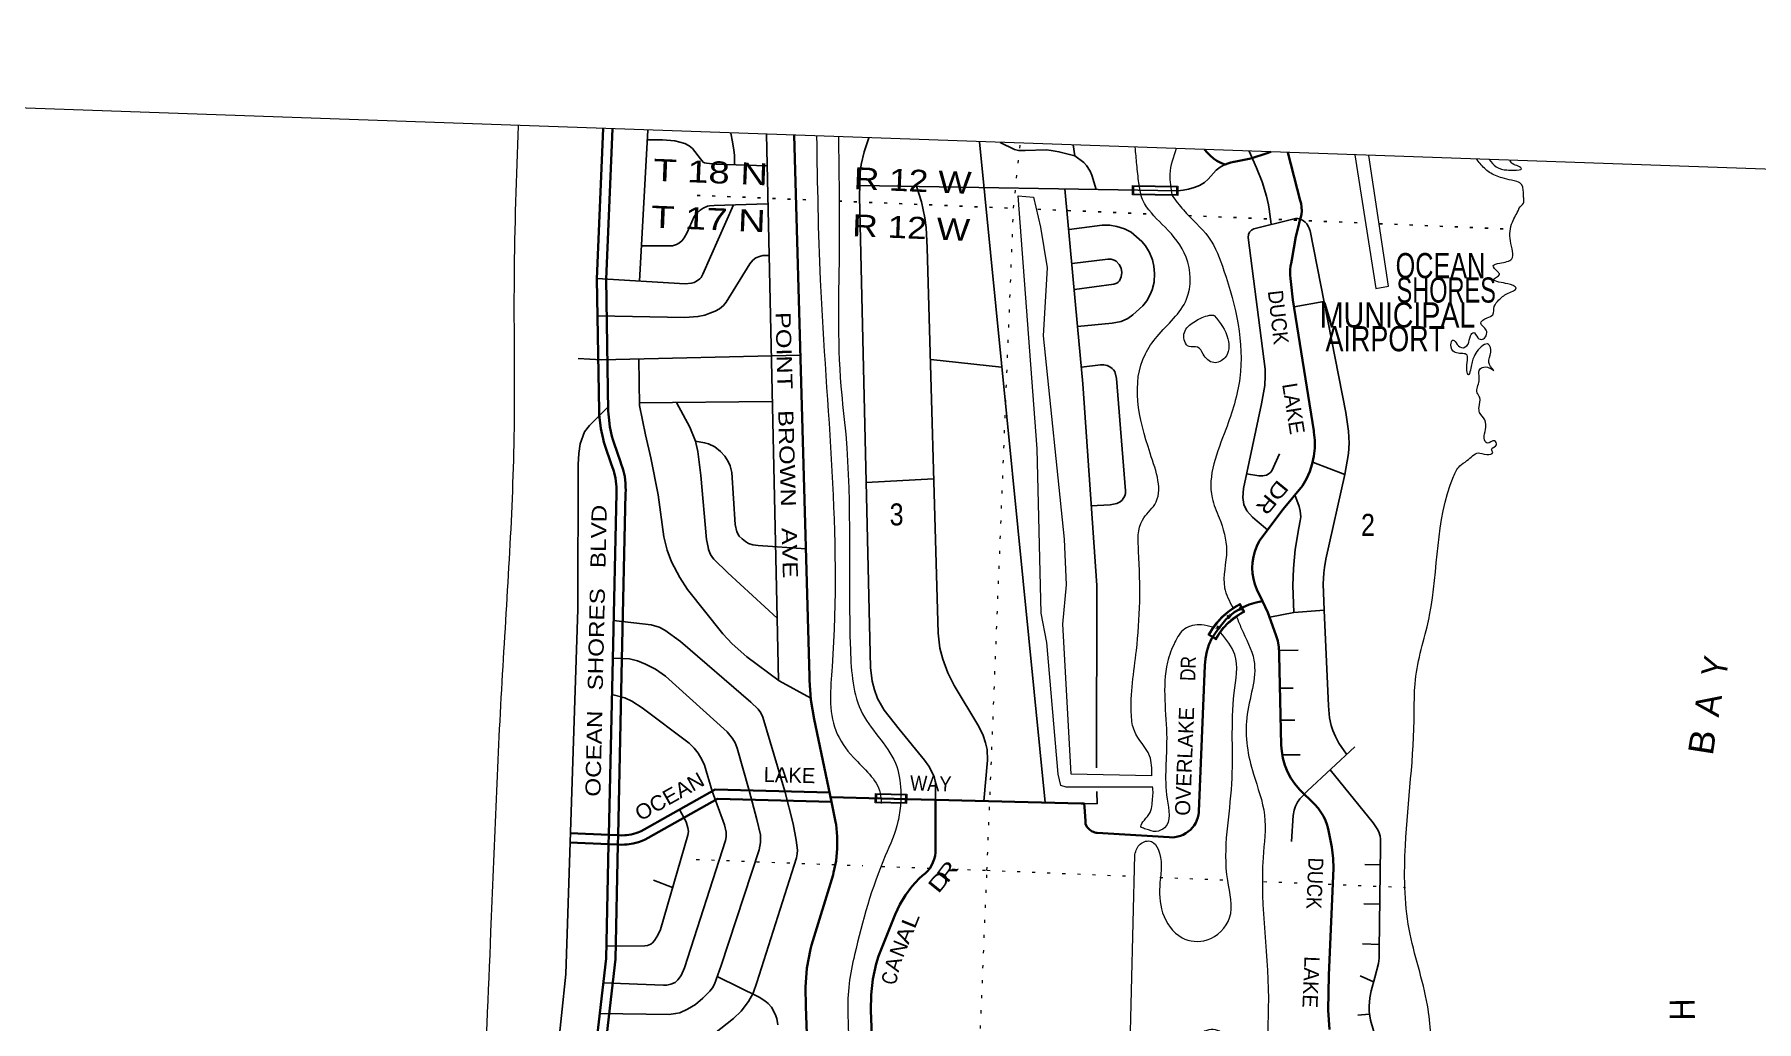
# Model space of a CAD drawing. Header units: feet. Extents: x -820980 to -751810, y -353855 to -168743.
# Drawn here: x -797748 to -784045, y -176595 to -168743 of the extents above; entities that cross this region are included whole.
import ezdxf
from ezdxf.enums import TextEntityAlignment as Align

# ---------------------------------------------------------------- set-up
doc = ezdxf.new("R2010")
doc.units = ezdxf.units.FT
doc.header["$LTSCALE"] = 80
doc.linetypes.add('DOTTED', pattern=[1.5, 0.3, -1.2])
for name, color, linetype, lineweight in [('26', 7, 'Continuous', 40), ('29', 7, 'Continuous', 25), ('31', 7, 'Continuous', 13), ('36', 7, 'Continuous', 13), ('39', 7, 'Continuous', 13), ('4', 7, 'Continuous', 13), ('6', 7, 'DOTTED', 25), ('61', 7, 'Continuous', 13), ('7', 7, 'DOTTED', 13)]:
    doc.layers.add(name, color=color, linetype=linetype, lineweight=lineweight)
doc.layers.add('27', color=7, linetype='Continuous')
doc.layers.add('41', color=7, linetype='Continuous')

msp = doc.modelspace()

# ---------------------------------------------------------------- linework, layer by layer
at = {"layer": '26'}
for p, q in [((-793177.94, -175110.31), (-793485.99, -175097.29)), ((-793179.57, -175184.31), (-793177.94, -175110.31)), ((-793103.99, -175113.44), (-793177.94, -175110.31)), ((-793105.62, -175187.44), (-793103.99, -175113.44)), ((-793179.57, -175184.31), (-793489.11, -175171.23)), ((-793105.62, -175187.44), (-793179.57, -175184.31))]:
    msp.add_line(p, q, dxfattribs=at)
for points in [[(-793177.94, -175110.31), (-793147.22, -173712.73), (-793118.19, -172391.72), (-793117.63, -172366.33), (-793118.16, -172341.72), (-793118.64, -172319.73), (-793124.51, -172273.44), (-793135.2, -172228.01), (-793138.86, -172217.11), (-793144.33, -172200.84), (-793155.84, -172167.11), (-793209.42, -172010.01), (-793217.8, -171985.46), (-793223.59, -171960.01), (-793242.45, -171877.22), (-793252.78, -171791.3), (-793255.6, -171767.81), (-793256.05, -171741.3), (-793273.6, -170688.58), (-793223.11, -169492.44)], [(-793103.99, -175113.44), (-793073.24, -173714.35), (-793044.22, -172393.67), (-793043.66, -172368.5), (-793044.2, -172343.67), (-793044.84, -172314.27), (-793051.69, -172260.29), (-793064.15, -172207.32), (-793069.32, -172191.95), (-793079.48, -172161.76), (-793086.23, -172141.95), (-793138.75, -171987.98), (-793146.8, -171964.4), (-793152.82, -171937.98), (-793169.54, -171864.58), (-793178.72, -171788.18), (-793181.67, -171763.65), (-793182.1, -171738.18), (-793199.58, -170689.52), (-793149.15, -169495.01)], [(-791407.35, -174847.04), (-791544.83, -174189.99), (-791570.59, -174035.51), (-791580.05, -173879.2), (-791580.02, -173851.44), (-791701.9, -169545.39)], [(-787910.08, -169676.95), (-787939.34, -169688.41), (-788069.3, -169729.68), (-788202.85, -169757.14), (-788204.34, -169757.33), (-788229.31, -169762.02), (-788252.09, -169768.82), (-788274.99, -169778.21), (-788302.09, -169767.32), (-788308.28, -169764.83), (-788338.78, -169748.68), (-788367.42, -169729.43), (-788393.9, -169707.29), (-788417.91, -169682.51), (-788436.84, -169658.72)], [(-787977.15, -173251.63), (-788021.09, -173158.75), (-788037.14, -173117.46), (-788048.78, -173074.71), (-788055.89, -173030.99), (-788058.39, -172986.76), (-788056.25, -172942.51), (-788049.51, -172898.73), (-788038.22, -172855.9), (-788022.51, -172814.47), (-788002.56, -172774.92), (-787997.85, -172766.89), (-787810.96, -172520.38), (-787657.14, -172332.91), (-787625.5, -172277.98), (-787599.78, -172220.06), (-787580.25, -172159.76), (-787567.13, -172097.74), (-787560.56, -172034.7), (-787560.62, -171971.32), (-787567.31, -171908.29), (-787569.45, -171895.69), (-787735.47, -170855.1), (-787751.92, -170709.51), (-787754.78, -170684.21), (-787756.76, -170659.51), (-787757.62, -170648.75), (-787756.73, -170612.88), (-787753.28, -170586.36), (-787749.53, -170565.53), (-787744.21, -170536.36), (-787710.39, -170350.96), (-787687.53, -170257.18), (-787681.47, -170232.34), (-787673.77, -170207.18), (-787672.97, -170204.55), (-787667.46, -170176.17), (-787664.95, -170147.38), (-787665.45, -170118.48), (-787666.05, -170113.63), (-787669.18, -170088.71), (-787675.66, -170063.63), (-787774.31, -169681.65)], [(-790579.1, -174831.32), (-789419.79, -174861.14), (-789395, -174861.77), (-789393.14, -174889.98), (-789385.89, -174999.57), (-789384.24, -175024.59), (-789370.48, -175049.57), (-789367.22, -175054.05), (-789359.6, -175062.52), (-789351.13, -175070.14), (-789341.92, -175076.83), (-789332.05, -175082.53), (-789321.65, -175087.16), (-789310.81, -175090.68), (-789299.67, -175093.05), (-789293.04, -175093.89), (-788719.37, -175129.71), (-788696.31, -175130.31), (-788673.31, -175128.5), (-788650.63, -175124.29), (-788628.51, -175117.74), (-788607.19, -175108.9), (-788586.92, -175097.89), (-788567.91, -175084.82), (-788550.37, -175069.84), (-788534.49, -175053.1), (-788520.45, -175034.8), (-788508.39, -175015.13), (-788498.46, -174994.3), (-788490.77, -174972.56), (-788485.38, -174950.12), (-788482.9, -174933.02), (-788481.98, -174925.67), (-788436.29, -173763.92), (-788430.94, -173707.51), (-788419.72, -173651.97), (-788402.76, -173597.91), (-788380.24, -173545.91), (-788333.18, -173476.26), (-788268.34, -173397.03), (-788204.76, -173342.13), (-788134.5, -173301.07)], [(-788134.5, -173301.07), (-788082.42, -173278.75), (-788028.3, -173261.99), (-788002.41, -173256.74), (-787977.15, -173251.63)], [(-787442.85, -176659.3), (-787453.21, -176504.46), (-787448.46, -176227.04), (-787412.59, -175374.39), (-787414.02, -175297.38), (-787424.36, -175208.81), (-787452.33, -175076.37), (-787457.58, -175051.51), (-787464.74, -175026.37), (-787475, -174996.76), (-787491.39, -174961.81), (-787511.34, -174928.77), (-787534.63, -174897.99), (-787561.01, -174869.81), (-787682.02, -174749.05), (-787718.56, -174705.54), (-787750.36, -174658.46), (-787777.06, -174608.3), (-787798.37, -174555.64), (-787814.06, -174501.03), (-787823.95, -174445.08), (-787827.76, -174395.91), (-787842.89, -173679.71), (-787843.01, -173666.2), (-787846.79, -173616.29), (-787855.77, -173567.06), (-787869.84, -173519.03), (-787934, -173342.82), (-787977.15, -173251.63)], [(-793105.62, -175187.44), (-793103.7, -175187.52), (-793077.68, -175188.62), (-793053.7, -175187.53), (-793031.26, -175186.5), (-792985.61, -175179.59), (-792940.92, -175167.94), (-792913.89, -175157.78), (-792888.04, -175147.39), (-792863.89, -175133.77), (-792314.22, -174823.71), (-791407.35, -174847.04)], [(-793103.99, -175113.44), (-793101.89, -175113.53), (-793076.6, -175114.6), (-793051.89, -175113.47), (-793038.5, -175112.86), (-793000.5, -175107.11), (-792963.31, -175097.41), (-792947.63, -175091.51), (-792920.77, -175080.88), (-792897.63, -175067.83), (-792332.76, -174749.21), (-791422.93, -174772.61)], [(-791513.27, -179174.02), (-791611.16, -176475.36), (-791614.14, -176322.45), (-791601.13, -176170.07), (-791572.26, -176019.88), (-791564.02, -175988.1), (-791393.58, -175427.83), (-791389.53, -175410.09), (-791369.69, -175315.84), (-791359.81, -175220.03), (-791360, -175123.72), (-791370.25, -175027.95), (-791373.68, -175007.98), (-791407.35, -174847.04)], [(-790579.1, -174831.32), (-790806.69, -174825.47), (-791412.11, -174809.9)], [(-791065.51, -177170.64), (-791091.91, -176507.49), (-791091.17, -176382.33), (-791077.35, -176257.93), (-791050.6, -176135.67), (-791032.68, -176076.39), (-790898.25, -175742.91), (-790862.08, -175664.77), (-790817.93, -175590.85), (-790766.3, -175521.94), (-790707.75, -175458.81), (-790681.44, -175434.36), (-790660.65, -175417.14), (-790641.76, -175397.85), (-790625, -175376.69), (-790610.54, -175353.9), (-790598.54, -175329.71), (-790589.14, -175304.41), (-790582.44, -175278.26), (-790578.5, -175251.55), (-790577.37, -175224.93), (-790578.96, -174863.97), (-790579.1, -174831.32)], [(-794001.7, -182931.31), (-793928.07, -182425.07), (-793925.13, -182404.83), (-793920.59, -182375.07), (-793898.4, -182229.54), (-793854.71, -182062.66), (-793793.82, -181901.27), (-793738.96, -181790.31), (-793727.28, -181766.68), (-793713.16, -181740.31), (-793708.45, -181731.52), (-793694.53, -181697.32), (-793684.25, -181661.86), (-793681.4, -181645.96), (-793677.04, -181619.4), (-793675.85, -181595.96), (-793663.72, -181356.22), (-793480.63, -179435.51), (-793316.04, -177101.57), (-793199.55, -176093.51), (-793179.57, -175184.31)], [(-793928.07, -182939.21), (-793854.61, -182434.06), (-793850.01, -182402.48), (-793847.2, -182384.06), (-793825.93, -182244.51), (-793784.2, -182085.13), (-793726.04, -181930.98), (-793674.81, -181827.36), (-793661.16, -181799.74), (-793649.18, -181777.36), (-793641.48, -181762.98), (-793624.63, -181721.61), (-793612.19, -181678.71), (-793607.36, -181651.75), (-793603.3, -181626.23), (-793602.06, -181601.75), (-793589.9, -181361.6), (-793406.87, -179441.63), (-793242.34, -177108.43), (-793125.65, -176098.59), (-793105.62, -175187.44)]]:
    msp.add_lwpolyline(points, dxfattribs=at)
at = {"layer": '29'}
for p, q in [((-792866.72, -169504.85), (-792934.36, -170705.64)), ((-790227.56, -169596.62), (-789706.2, -174854.01)), ((-789484.34, -169622.41), (-789470.55, -169709.47)), ((-791183.48, -170031.64), (-791096.25, -173778.99)), ((-791182.15, -169943.77), (-788649.25, -169986.68)), ((-789550.6, -169971.78), (-789448.42, -171067.85)), ((-792186.47, -170098.39), (-792429.71, -170651.21)), ((-792340.06, -170102.71), (-791914.22, -170090.73)), ((-789514.32, -170294.24), (-789251.57, -170261.45)), ((-787747.17, -170214.13), (-788044.97, -170290.26)), ((-790645.26, -170439.65), (-790558.05, -173506.99)), ((-788091.29, -170357.49), (-787954.1, -171405.16)), ((-789492.39, -170566.27), (-789207.36, -170530.64)), ((-792570.24, -170727.31), (-793273.47, -170685.45)), ((-787723.7, -170909.73), (-787487.54, -170867.2)), ((-793268.7, -170982.29), (-792574.29, -170995.02)), ((-789172.16, -171040.51), (-789447.72, -171066.74)), ((-792939.58, -171324.52), (-792934.94, -171694.75)), ((-790616.88, -171329.19), (-790053.26, -171390.61)), ((-789417.24, -171390.39), (-789265.57, -171371.23)), ((-789139.64, -171479.55), (-789065.48, -172374.56)), ((-792935.2, -171674.35), (-791879.93, -171662.17)), ((-787571.71, -172149.25), (-787321.94, -172243.38)), ((-791130.23, -172306.43), (-790594.91, -172277.58)), ((-789187.55, -172485.83), (-789342.18, -172493.96)), ((-787485.9, -173324.2), (-787451.07, -174084.99)), ((-787840.26, -173642.76), (-787692.2, -173641.87)), ((-787834.13, -173942.31), (-787733.76, -173944.14)), ((-787831, -174197.32), (-787718.77, -174198.56)), ((-787241.14, -174409.77), (-787619.49, -174759.28)), ((-787816.2, -174473.68), (-787678.07, -174474.91)), ((-787439.2, -174592.73), (-787095.7, -175015.11)), ((-789293.21, -174864.39), (-789294.99, -174766.22)), ((-789394.74, -174861.78), (-789293.21, -174864.39)), ((-787733.05, -174956.68), (-787745.71, -175163.18)), ((-787036.81, -175202.85), (-787047.46, -176022.65)), ((-787162.06, -175346.54), (-787041.67, -175349.64)), ((-792823.46, -175471.62), (-792670.26, -175529.39)), ((-787169.91, -175660.17), (-787043.52, -175662.4)), ((-787179.9, -175977.74), (-787046.94, -175982.83)), ((-792311.8, -176239.34), (-791982.89, -176400.74)), ((-787199.58, -176232.55), (-787092.21, -176278.49)), ((-787217.38, -176543.79), (-787127.08, -176535.52))]:
    msp.add_line(p, q, dxfattribs=at)
for points in [[(-791921.9, -169788.39), (-792326.01, -169776), (-792401.64, -169767.11), (-792417.98, -169763.56), (-792427.93, -169758.59), (-792447.81, -169733.73), (-792512.44, -169651.67), (-792537.96, -169628.37), (-792573.17, -169611.72), (-792651.64, -169589.51), (-792751.07, -169582.05), (-792867.9, -169582.05)], [(-792207.26, -169527.81), (-792193.05, -169597.22), (-792183.06, -169663.65), (-792178.95, -169704.21), (-792178.37, -169780.53)], [(-791924.61, -169537.64), (-791838.7, -173386.75), (-791827.63, -173882.45)], [(-791183.48, -170031.64), (-791178.28, -169844.7), (-791171.23, -169778.86), (-791145.38, -169677.75), (-791108.22, -169566.03)], [(-790064.8, -169602.27), (-789949.86, -169659.74), (-789917.37, -169667.39), (-789863.86, -169667.39), (-789697.61, -169661.66), (-789659.4, -169665.48), (-789626.91, -169671.21), (-789596.33, -169676.95), (-789470.21, -169709.45), (-789399.51, -169762.98), (-789376.58, -169785.92), (-789347.91, -169829.89), (-789334.54, -169862.39), (-789300, -169975.66)], [(-788649.25, -169986.68), (-788608.86, -169983.31), (-788566.34, -169975.18), (-788519.05, -169960.37), (-788478.43, -169944.59), (-788438.79, -169920.22), (-788407.73, -169894.89), (-788344.67, -169824.15), (-788324.13, -169806.47), (-788306.45, -169793.56), (-788274.99, -169778.21)], [(-788082.88, -169670.97), (-788023.63, -169805.03), (-787979.68, -169915.92), (-787945.28, -170028.71), (-787928.08, -170099.45), (-787922.35, -170133.86), (-787907.38, -170253.18)], [(-790645.26, -170439.65), (-790654.15, -170279.72), (-790663.55, -170202.12), (-790689.41, -170075.14), (-790729.83, -169951.43)], [(-792917.15, -170423.6), (-792670.76, -170424.32), (-792655.48, -170420.8), (-792640.21, -170414.92), (-792616.7, -170400.81), (-792594.37, -170383.17), (-792577.92, -170362.01), (-792555.59, -170319.69), (-792499.18, -170192.71), (-792478.03, -170165.67), (-792451, -170140.98), (-792426.32, -170124.52), (-792393.42, -170110.41), (-792376.96, -170106.88), (-792340.06, -170102.71)], [(-789251.57, -170261.45), (-789190.26, -170260.99), (-789134.84, -170270.55), (-789075.61, -170289.67), (-789022.1, -170316.43), (-788936.11, -170389.08), (-788907.44, -170425.4), (-788874.96, -170478.93), (-788852.03, -170536.29), (-788840.56, -170585.99), (-788834.83, -170645.26), (-788838.65, -170714.08), (-788853.94, -170775.26), (-788869.23, -170811.59), (-788897.89, -170863.2), (-788928.46, -170901.44), (-789008.72, -170974.09), (-789048.85, -171002.76), (-789102.36, -171025.71), (-789172.16, -171040.51)], [(-788091.29, -170357.49), (-788089.07, -170336.03), (-788080.47, -170315.96), (-788065.19, -170300.66), (-788044.97, -170290.26)], [(-787747.17, -170214.13), (-787714.77, -170208.18), (-787696.62, -170207.23), (-787683.95, -170208.9), (-787668.91, -170214.4), (-787649.56, -170227.06), (-787637.14, -170236.62), (-787624.72, -170250.95), (-787609.43, -170274.85), (-787604.41, -170285.61), (-787599.06, -170300.1)], [(-787599.06, -170300.1), (-787597.71, -170305.75), (-787313.52, -171751.79)], [(-792574.29, -170995.02), (-792468.64, -170987.5), (-792414.58, -170975.74), (-792373.45, -170961.63), (-792331.14, -170945.17), (-792297.06, -170926.36), (-792265.33, -170899.32), (-792243, -170872.28), (-792054.97, -170567.77), (-792032.64, -170539.55), (-792007.96, -170520.74), (-791979.76, -170508.98), (-791952.73, -170501.93), (-791903.37, -170500.75)], [(-789207.36, -170530.64), (-789180.71, -170530.55), (-789155.86, -170538.2), (-789140.58, -170547.76), (-789117.65, -170572.61), (-789102.36, -170603.2), (-789096.63, -170637.61), (-789100.45, -170672.02), (-789115.74, -170704.53), (-789125.29, -170714.08), (-789136.76, -170721.73), (-789160.68, -170730.13)], [(-792570.24, -170727.31), (-792520.93, -170722.37), (-792498.6, -170716.49), (-792479.8, -170707.09), (-792453.94, -170687.1), (-792444.54, -170677.69), (-792429.71, -170651.21)], [(-789160.68, -170730.13), (-789472.65, -170772.49), (-789463.99, -170774.75)], [(-789448.42, -171067.85), (-789405.93, -171523.57), (-789295.76, -173125.61), (-789298.39, -174576.42)], [(-793421.38, -171320.17), (-793235.36, -171330.49), (-791652.38, -171294.83)], [(-789265.57, -171371.23), (-789238.28, -171371.49), (-789211.53, -171377.23), (-789192.42, -171386.79), (-789173.31, -171400.17), (-789161.84, -171411.64), (-789152.29, -171425.02), (-789139.64, -171479.55)], [(-787954.1, -171405.16), (-787954.1, -171459.44), (-787956.98, -171536.87), (-787983.73, -171682.17), (-788128.97, -172355.13), (-788132.78, -172427.78), (-788125.14, -172481.31), (-788100.29, -172532.93), (-788056.35, -172584.54), (-788020.03, -172615.14), (-787935.79, -172685.03)], [(-792934.94, -171694.75), (-792885.35, -171927.83), (-792843.31, -172111.36), (-792785.98, -172405.78), (-792740.11, -172738.44), (-792713.36, -172845.5), (-792678.96, -172937.27), (-792613.99, -173063.45), (-792552.84, -173159.04), (-792270.02, -173510.82), (-792197.4, -173591.11), (-792078.92, -173694.35), (-791822.85, -173885.53), (-791571.34, -174023.14)], [(-792639.91, -171670.94), (-792533.73, -171866.65), (-792487.04, -171979.57)], [(-793423.08, -172164.48), (-793416.6, -172076.95), (-793405.13, -172000.48), (-793370.73, -171904.89), (-793332.51, -171855.18), (-793182.66, -171705.26)], [(-787313.52, -171751.79), (-787291.95, -171898.21), (-787287.17, -171994.75), (-787291.95, -172077.92), (-787321.94, -172243.38)], [(-792487.04, -171979.57), (-792469.71, -172060.7), (-792445.82, -172252.84), (-792399.96, -172761.38), (-792388.5, -172820.66), (-792384.34, -172841.56), (-792369.05, -172879.8), (-792352.19, -172902.87), (-792342.63, -172916.25), (-792231.8, -173025.21), (-791838.7, -173386.75)], [(-792487.04, -171979.57), (-792416.2, -171991.88), (-792385.62, -171999.53), (-792334.03, -172024.38), (-792288.16, -172060.71), (-792255.68, -172097.03), (-792228.92, -172139.09), (-792211.72, -172175.42), (-792198.35, -172228.95), (-792173.51, -172641.9), (-792160.13, -172701.17), (-792141.02, -172733.67), (-792118.09, -172754.7), (-792089.42, -172775.73), (-792066.49, -172792.94), (-792032.09, -172804.41), (-791990.05, -172808.23), (-791609.77, -172835)], [(-788103.69, -172239.71), (-788004.74, -172255.72), (-787976.08, -172255.72), (-787945.5, -172248.07), (-787916.84, -172230.86), (-787901.55, -172213.66), (-787840.07, -172080.64)], [(-793423.08, -172164.48), (-793424.91, -173315.46), (-793520.67, -176219.66), (-793622.24, -177205.85), (-793683.64, -178404.88), (-793804.33, -179418.51), (-793945.86, -181527.32)], [(-787321.94, -172243.38), (-787473.49, -172917.2), (-787483.99, -172983.17), (-787489.73, -173027.14), (-787491.64, -173071.11), (-787492.59, -173112.21), (-787485.9, -173324.2)], [(-789187.55, -172485.83), (-789136.05, -172473.66), (-789109.29, -172462.19), (-789094, -172446.89), (-789072.98, -172414.39), (-789067.25, -172395.27), (-789065.48, -172374.56)], [(-787718.21, -172405.04), (-787683.69, -172498.52), (-787676.05, -172532.93), (-787672.22, -172580.73), (-787676.05, -172613.23), (-787687.51, -172668.67), (-787716.18, -172840.73), (-787729.55, -172991.77), (-787735.29, -173125.59), (-787728.11, -173342.01)], [(-787919.32, -173377.96), (-787728.6, -173342.59), (-787485.9, -173324.2)], [(-793140.47, -173405.67), (-792840.45, -173439.13), (-792778.34, -173459.2), (-792733.44, -173481.19), (-792607.31, -173572.95), (-792049.3, -174054.74), (-791990.06, -174110.18), (-791969.04, -174140.77), (-791953.75, -174173.27), (-791777.53, -174763.49)], [(-790558.05, -173506.99), (-790544.4, -173625.53), (-790520.52, -173712.51), (-790481.34, -173820.53), (-790428.79, -173922.81), (-790233.87, -174247.83), (-790200.43, -174319.52), (-790180.36, -174377.83), (-790167.94, -174432.32), (-790165.08, -174515.48), (-790193.22, -174841.25)], [(-793147.04, -173704.64), (-793012.44, -173710.61), (-792950.33, -173724.94), (-792886.31, -173752.67), (-792807.01, -173791.86), (-792725.79, -173848.26), (-792236.58, -174291.81), (-792194.53, -174343.42), (-792173.51, -174377.84), (-792156.32, -174421.81), (-792060.27, -174756.22)], [(-791096.25, -173778.99), (-791082.34, -173888.4), (-791063.23, -173957.23), (-791040.3, -174026.05), (-790986.8, -174117.82), (-790868.32, -174270.77), (-790665.75, -174515.48), (-790631.35, -174565.19), (-790589.31, -174645.49), (-790577.85, -174695.2), (-790577.85, -174756.38), (-790579.1, -174831.32)], [(-793153.42, -173994.78), (-793050.66, -174020.33), (-792994.28, -174046.13), (-792913.07, -174100.62), (-792538.51, -174379.75), (-792498.38, -174419.9), (-792465.9, -174460.05), (-792437.23, -174509.75), (-792416.21, -174555.64), (-792356.1, -174762.37)], [(-787451.07, -174084.99), (-787442.9, -174179), (-787429.53, -174240.18), (-787416.15, -174280.33), (-787397.04, -174328.12), (-787368.38, -174379.74), (-787307.81, -174469.76)], [(-793281.81, -176805.33), (-792624.5, -176800.15), (-792588.2, -176794.41), (-792549.98, -176786.76), (-792490.74, -176765.74), (-792412.39, -176733.23), (-792337.86, -176689.26), (-792184.98, -176570.73), (-792125.74, -176513.37), (-792066.5, -176436.9), (-792030.19, -176369.98), (-792001.52, -176283.95), (-791684.3, -175293.62), (-791679.52, -175260.16), (-791677.61, -175231.48), (-791688.12, -175152.14), (-791711.05, -175022.14), (-791777.53, -174763.49)], [(-793250.27, -176532.38), (-792697.12, -176540.14), (-792647.44, -176532.49), (-792613.04, -176524.84), (-792551.89, -176498.08), (-792488.83, -176459.84), (-792429.58, -176410.14), (-792374.17, -176354.68), (-792353.15, -176326.01), (-792337.86, -176299.25), (-792284.35, -176150.12), (-791982.41, -175228.62), (-791969.99, -175172.21), (-791969.99, -175137.8), (-791970.95, -175110.08), (-792001.52, -174987.72), (-792060.27, -174756.22)], [(-793221.96, -176287.4), (-792742.99, -176306.9), (-792716.24, -176304.98), (-792683.75, -176297.33), (-792651.26, -176283.95), (-792628.33, -176264.84), (-792601.58, -176228.5), (-792574.82, -176169.24), (-792249.95, -175155.97), (-792245.17, -175126.33), (-792245.17, -175088.09), (-792257.6, -175029.78), (-792356.1, -174762.37)], [(-787733.05, -174956.68), (-787725.25, -174914.58), (-787713.78, -174881.12), (-787697.54, -174849.58), (-787680.34, -174822.81), (-787619.49, -174759.28)], [(-793197.42, -175996.43), (-792892.04, -175993.35), (-792869.11, -175989.52), (-792844.27, -175979.96), (-792830.89, -175968.49), (-792815.6, -175951.29), (-792786.94, -175907.31), (-792765.92, -175863.35), (-792548.07, -175113.91), (-792545.2, -175084.27), (-792549.02, -175055.59), (-792563.35, -175006.84), (-792616.86, -174907.43)], [(-787095.7, -175015.11), (-787063.58, -175062.26), (-787051.16, -175087.11), (-787040.65, -175120.57), (-787037.78, -175140.64), (-787036.81, -175202.85)], [(-787047.46, -176022.65), (-787048.73, -176090.34), (-787054.47, -176132.4), (-787083.13, -176245.2), (-787111.8, -176350.35), (-787123.26, -176407.71), (-787127.08, -176472.71), (-787127.08, -176516.68), (-787117.53, -176583.6), (-787094.6, -176665.81), (-787079.31, -176707.87), (-786949.36, -176956.41), (-786932.16, -176996.56), (-786920.7, -177038.62), (-786916.88, -177073.03), (-786922.61, -177113.18), (-786939.81, -177151.42), (-786962.74, -177183.92), (-786979.46, -177201.61), (-787004.78, -177220.24), (-787034.59, -177234.16)], [(-791982.89, -176400.74), (-791935.6, -176430.2), (-791908.85, -176453.14), (-791884, -176481.82), (-791855.34, -176537.26), (-791841.96, -176571.67), (-791834.01, -176622.46)]]:
    msp.add_lwpolyline(points, dxfattribs=at)
at = {"layer": '29', "linetype": 'DOTTED', "lineweight": 100}
msp.add_arc((-787887.64, -173797.51), 553.54, 116.53682, 152.09959, dxfattribs=at)
at = {"layer": '31'}
for p, q in [((-789009.72, -169943.74), (-788650.39, -169949.79)), ((-788650.34, -169950.25), (-788651.6, -170025.24))]:
    msp.add_line(p, q, dxfattribs=at)
msp.add_lwpolyline([(-788651.55, -170024.78), (-789010.98, -170018.73), (-789009.72, -169943.74)], dxfattribs=at)
msp.add_lwpolyline([(-789001.85, -169951.86), (-789002.85, -170010.86), (-788659.45, -170016.64), (-788658.46, -169957.65)], close=True, dxfattribs=at)
at = {"layer": '36'}
msp.add_lwpolyline([(-787242.94, -169700.03), (-787075.15, -170763.69), (-786974.02, -170745.44), (-787129.83, -169707.51)], dxfattribs=at)
at = {"layer": '39'}
msp.add_line((-789060.61, -178062.9), (-788993.1, -175268.3), dxfattribs=at)
msp.add_lwpolyline([(-788851.54, -174730.95), (-789539.3, -174732.2), (-789580.97, -174718.53), (-789603.63, -174627.1), (-789692.57, -173579.28), (-789738.06, -173348.12), (-789768.99, -172040.91), (-789921.82, -170026.72), (-789797.69, -170037.51), (-789742.39, -170275.08), (-789690.36, -170599.05), (-789720.9, -171141.22), (-789555.1, -172759.48), (-789538.69, -173122.33), (-789568.6, -173435.11), (-789502.56, -174625.59), (-788856.97, -174638.51)], dxfattribs=at)
for points in [[(-793900.42, -169469.65), (-793931.98, -170681.97), (-793933.64, -171947.68), (-794029.33, -173893.99), (-794118.59, -175882.81), (-794189.88, -177343.07), (-794352.76, -179153.99), (-794536.1, -181080.84), (-794698.52, -182507.42), (-794894.81, -183926.66), (-794934.01, -184432.27), (-795051.14, -185192.48), (-795272.18, -186363.25), (-795424.35, -187093.94), (-795522.41, -188146.68), (-795749.09, -189307.17), (-795745.23, -189311.34), (-795926.54, -190493.7), (-796000.4, -190959.75), (-795999.01, -191772.8), (-796028.93, -192457.87), (-795980.41, -193246.56), (-796051.72, -194123.23), (-796117.45, -194533.25), (-796160.3, -195135.31), (-796231.39, -195740.32), (-796273.34, -195893.66), (-796339.81, -195951.49), (-796382.77, -195971.98)], [(-791525.17, -169551.7), (-791495.84, -170694.86), (-791401.33, -173773.37), (-791372.26, -174279.59), (-791231.73, -174494.26), (-791019.49, -174778.09), (-791010.55, -174859.66)], [(-791350.79, -169557.96), (-791344.87, -170420.92), (-791331.03, -171542.34), (-791293.24, -171924.13), (-791255.6, -173638.09), (-791158.33, -174146.92), (-790886.99, -174567.85), (-790855.01, -174784.4), (-790856.14, -174861.8)], [(-788942.31, -170022.49), (-788959.79, -169924.74), (-788976.38, -169779.21), (-788989.75, -169639.75)], [(-788662.8, -169650.71), (-788714.04, -169853.67), (-788695.56, -170025.68)], [(-786135.59, -171415.49), (-786175.36, -171351.59), (-786160.29, -171271.67), (-786177.99, -171208.61), (-786270.53, -171265.43), (-786298.58, -171316.68), (-786322.37, -171414.37), (-786337.85, -171452.01), (-786350.52, -171415.3), (-786355.77, -171288.32), (-786443.57, -171272.88), (-786477.39, -171211.22), (-786466, -171175.43), (-786393.91, -171234.54), (-786340.62, -171206.4), (-786322.06, -171140.7), (-786296.93, -171113.49), (-786262.42, -171157.07), (-786226.69, -171168.51), (-786195.8, -171095.23), (-786239.96, -171041.22), (-786188.07, -170996.92), (-786144.95, -170972.42), (-786132.49, -170908.5), (-786096.34, -170855.55), (-786026.09, -170803.91), (-785958.15, -170760.23), (-786023.2, -170727.55), (-786096.97, -170712.65), (-786138.4, -170692.95), (-786090.67, -170652.52), (-786105.89, -170629.8), (-786140.24, -170582.2), (-786089.26, -170562.02), (-785993.62, -170529.46), (-786004.27, -170386.17), (-785988.54, -170235.85), (-785937.52, -170132.64), (-785934.14, -170125.24), (-785900.45, -170084.27), (-785897.31, -170054.21), (-785900.1, -170021.9), (-785913.11, -169940.91), (-785952.24, -169913.25), (-785996.06, -169903.52), (-786069.67, -169884.6), (-786123.22, -169866.45), (-786211.36, -169806.72), (-786275.71, -169732.27)], [(-786172.3, -169737.14), (-786116.55, -169796.27), (-786033.14, -169821.6), (-785974.9, -169821.82), (-785916.27, -169812), (-785937.65, -169793.07), (-785989.04, -169770.97), (-786001.1, -169756.72), (-786009.11, -169742.44)], [(-788856.84, -174639.63), (-788874.99, -174481.97), (-788996.07, -174284.14), (-789019.51, -174160.49), (-788979.93, -173644.83), (-788962.1, -172854.65), (-788932.62, -172606.25), (-788833.48, -172481.26), (-788870.36, -172075.36), (-788908.78, -171285.04), (-788815.13, -171145.75), (-788580.93, -170848.85), (-788584.36, -170514.67), (-788752.14, -170276.81), (-788915.72, -170087.42), (-788941.52, -170026.06), (-788942.31, -170022.49)], [(-788695.56, -170025.68), (-788606.33, -170139.53), (-788405.63, -170356.51), (-788283.12, -170622.81), (-788156.72, -171476.87), (-788268.58, -171885.12), (-788377.58, -172430.32), (-788321.32, -172589.44), (-788262.85, -172849.26), (-788278.03, -173144.5), (-788213.54, -173302.9)], [(-788360.71, -170978.47), (-788251.4, -171165.35), (-788275.16, -171315.37), (-788365.01, -171354.18), (-788448.83, -171286.57), (-788492.91, -171230.55), (-788561.04, -171225.93), (-788601.52, -171127.78), (-788535.92, -171039.74), (-788429.41, -170985.46), (-788366.31, -170977.18), (-788360.25, -170978.57)], [(-786666.37, -173454.98), (-786647.1, -173361.97), (-786456.81, -172260.45), (-786407.4, -172175.81), (-786349.57, -172133.75), (-786260.88, -172072.76), (-786191.06, -172085.5), (-786144.24, -172069.18), (-786153.36, -172044.68), (-786115.81, -172007.89), (-786130.72, -171977.13), (-786187.64, -171995.07), (-786212.27, -171955.89), (-786201.59, -171885.87), (-786208.73, -171809.13), (-786248.73, -171751.25), (-786253.07, -171706.81), (-786248.26, -171632.54), (-786268.88, -171593.51), (-786253.2, -171497.52), (-786241.45, -171399.36), (-786204.89, -171388.69), (-786135.59, -171415.49)], [(-788374.97, -173458.34), (-788461.93, -173439.3), (-788595.76, -173472.41), (-788674.08, -173578.07), (-788732.31, -173736.83), (-788739.13, -174342.29), (-788735.31, -174825.4), (-788756, -175054.02), (-788823.41, -175083.63), (-788905.04, -175064.4), (-788938.69, -175051.04), (-788880.58, -174948.62), (-788851.72, -174822.95), (-788847.51, -174764.75), (-788852.09, -174726.34)], [(-788182.69, -173375.84), (-788145.54, -173465.52), (-788044.71, -173720.93), (-788102.23, -174179.55), (-788048.82, -174626.33), (-787960.76, -174953.7), (-787971.44, -175289.35), (-787930.32, -176486.27), (-787927.68, -176788.23), (-787893.56, -176948.51), (-787869.37, -177158.73), (-787950.87, -177242.14), (-788076.17, -177209.16), (-788152.44, -176994.94), (-788244.86, -176729.79), (-788368.72, -176658.63), (-788503.31, -176711.83), (-788609.79, -176818.43), (-788659.03, -177058.03), (-788683.87, -177449.48), (-788739.85, -178026.9), (-788668.81, -178273.12), (-788563, -178343.58), (-788444.54, -178291.78), (-788357.6, -178277), (-788264.6, -178208.12), (-788248.04, -178035.69), (-788235.67, -177814.8), (-788207.57, -177709.23), (-788070.03, -177684.31), (-788026.94, -177766.46), (-788014.68, -178026.52), (-788019.07, -178302.05), (-788121.96, -178473.18), (-788106.34, -178803.81), (-787935.29, -178955.25), (-787740.53, -178904.36), (-787672.42, -178750.01), (-787683.15, -178608.73), (-787656.04, -178529.28), (-787561.31, -178520.83), (-787500.01, -178599.65), (-787480.1, -178870.07), (-787486.26, -179032.84), (-787384.08, -179358.73), (-787361.36, -179820.43), (-787468.89, -180114.14), (-787397.99, -180257.73), (-787241.86, -180485.07), (-787313.03, -180826.46), (-787416.92, -181130.37), (-787321.89, -181379.52), (-787267.88, -181651.24), (-787202.19, -181985.8), (-786870.84, -182519.71), (-786761.07, -182715.25), (-786759.79, -182717.15)], [(-784327.46, -187611.89), (-784443.67, -187285.45), (-784528.22, -186759), (-784528.32, -186602.03), (-784540.79, -186506.97), (-784599.4, -186410.14), (-784626.31, -186165.62), (-784640.47, -185690.16), (-784702.11, -185567.05), (-784722.18, -185407.3), (-784822.96, -185097.56), (-784849.3, -184784.64), (-784946.87, -184549.47), (-785116.77, -183836.62), (-785145.42, -183797.29), (-785243.29, -183835.8), (-785312.33, -183855.29), (-785316.69, -183917.5), (-785261.07, -184040.38), (-785269.52, -184104.45), (-785353.13, -184137.47), (-785432.66, -184009.65), (-785565.29, -183851.63), (-785617.75, -183857.67), (-785656.01, -183860.22), (-785684.12, -183806.82), (-785705.23, -183727.53), (-785699.14, -183725.75), (-785655.95, -183699.24), (-785641.48, -183635.4), (-785656.42, -183552.32), (-785646.12, -183492.34), (-785563.36, -183588.08), (-785517.32, -183698.51), (-785459.92, -183827.49), (-785408.3, -183843.56), (-785330.79, -183812.32), (-785243.55, -183789.5), (-785210.01, -183752.55), (-785237.7, -183634.77), (-785192.05, -183330.65), (-784994.69, -182839.14), (-784782.05, -182475.01), (-784817.81, -182145.62), (-785046.58, -182086.54), (-785120.08, -182117.94), (-785070.29, -182182.23), (-785034.2, -182290.27), (-785024.8, -182520.04), (-785110.43, -182659.63), (-785166.35, -182810.43), (-785251.82, -182839.35), (-785299.23, -182765.09), (-785375.54, -182605.2), (-785558.03, -182543.87), (-785680.2, -182587.48), (-785806.42, -182578.62), (-785892.05, -182452.58), (-786129.88, -181676.76), (-786208.33, -181148.52), (-786406.38, -180595.58), (-786525.96, -180198.58), (-786724.72, -178283.24), (-786635.32, -176928.33), (-786664.05, -176466.39), (-786809.9, -175861.12), (-786838.98, -175195.92), (-786768.7, -174134.08), (-786765.34, -173939.01), (-786666.37, -173454.98)], [(-788993.03, -175266.29), (-788949.72, -175183.43), (-788860.55, -175162.7), (-788806.67, -175225.14), (-788792.47, -175487.29), (-788771.5, -175729.58), (-788616.32, -175928.71), (-788418.12, -175946.37), (-788238.71, -175770.13), (-788253.61, -175473.74), (-788220.5, -174704.27), (-788201.17, -173980.56), (-788197.64, -173674.82), (-788309.81, -173501.42)], [(-790856.14, -174861.8), (-790877.41, -175004.9), (-790978.08, -175276.73), (-791222.79, -176064.25), (-791265.63, -176294.03), (-791265.59, -176770.96), (-791201.81, -178059.3), (-791178.97, -179261.56), (-791122.14, -179883.55), (-790799.96, -180447.28), (-790690.56, -180582.28)]]:
    msp.add_spline(points, degree=3, dxfattribs=at)
at = {"layer": '4'}
msp.add_lwpolyline([(-814434.73, -168743.41), (-783122.91, -169842.15), (-751809.62, -170897.83), (-757851.71, -353854.74), (-789416.66, -352790.59), (-820980.12, -351683)], close=True, dxfattribs=at)
at = {"layer": '6'}
for p, q in [((-792474.83, -170023.43), (-791512.1, -170062.65)), ((-791347.26, -170069.36), (-789960.29, -170125.86)), ((-789765.03, -170134.08), (-788845.9, -170172.82)), ((-788566.55, -170184.59), (-787164.6, -170243.68)), ((-787045.4, -170248.71), (-786001.6, -170292.7))]:
    msp.add_line(p, q, dxfattribs=at)
at = {"layer": '61'}
for p, q in [((-788116.58, -173334.99), (-788153.3, -173269.59)), ((-788344.65, -173557.75), (-788409.01, -173519.23)), ((-791057.21, -174781.52), (-790807.27, -174787.04)), ((-790807.27, -174787.04), (-790808.93, -174862.02))]:
    msp.add_line(p, q, dxfattribs=at)
for points in [[(-788409.01, -173519.24), (-788378.25, -173467.83), (-788341.1, -173418.35), (-788298.98, -173373.03), (-788252.35, -173332.36), (-788201.79, -173296.82), (-788153.3, -173269.59)], [(-788156.35, -173280.48), (-788197.52, -173303.6), (-788247.41, -173338.66), (-788293.41, -173378.78), (-788334.95, -173423.49), (-788371.6, -173472.3), (-788398.03, -173516.47), (-788347.41, -173546.77)], [(-788347.41, -173546.77), (-788322.56, -173505.24), (-788289.63, -173461.39), (-788252.29, -173421.22), (-788210.95, -173385.16), (-788166.04, -173353.58), (-788127.47, -173331.92), (-788156.35, -173280.48)], [(-788344.65, -173557.74), (-788315.91, -173509.71), (-788283.48, -173466.53), (-788246.72, -173426.97), (-788206.01, -173391.46), (-788161.77, -173360.36), (-788116.58, -173334.99)], [(-790808.93, -174862.02), (-791058.87, -174856.5), (-791057.21, -174781.52)]]:
    msp.add_lwpolyline(points, dxfattribs=at)
msp.add_lwpolyline([(-791049.39, -174789.69), (-791050.69, -174848.68), (-790816.74, -174853.84), (-790815.44, -174794.85)], close=True, dxfattribs=at)
at = {"layer": '7'}
for p, q in [((-792481.72, -175305.62), (-791157.01, -175355.25)), ((-791005.89, -175360.92), (-790590.2, -175376.49)), ((-788794.78, -175448.25), (-788253.46, -175470.3)), ((-787965.34, -175482.04), (-787671.35, -175494.02)), ((-787454.53, -175502.85), (-786837.86, -175527.97))]:
    msp.add_line(p, q, dxfattribs=at)
for points in [[(-790373.99, -180366.81), (-790168.9, -175392.27), (-789957.72, -170125.96), (-789903.65, -169607.87)], [(-790444.79, -175381.93), (-790168.9, -175392.27), (-788997.25, -175440.01)]]:
    msp.add_lwpolyline(points, dxfattribs=at)

# ---------------------------------------------------------------- texts
at = {"layer": '27'}
for s, rotation, width, p in [('DUCK', 276.448, 0.95, (-787934.57, -170785.24)), ('POINT   BROWN   AVE', 271.621, 1.25, (-791852.13, -170953.16)), ('DR', 230.631, 1.25, (-787853.43, -172278.28)), ('OCEAN   SHORES   BLVD', 88.741, 1.2, (-793245.03, -174807.8)), ('DR', 87.748, 0.85, (-788512.75, -173887.98)), ('OCEAN', 29.425, 1.05, (-792926.82, -175003.93)), ('WAY', 358.527, 0.9, (-790781.91, -174757.43)), ('DUCK', 267.591, 0.9, (-787610.68, -175289.62))]:
    msp.add_text(s, height=120, rotation=rotation, dxfattribs=dict(at, width=width)).set_placement(p)
for s, rotation, p in [('LAKE', 279.065, (-787820.8, -171526.21)), ('OVERLAKE', 87.748, (-788553.81, -174960.15)), ('LAKE', 358.527, (-791946.88, -174689.11)), ('LAKE', 267.591, (-787641.89, -176074.18))]:
    msp.add_text(s, height=120, rotation=rotation, dxfattribs=at).set_placement(p)
for s, rotation, width, p in [('R', 53.261, 1.4, (-790435.22, -175436.43)), ('D', 51.144, 1.45, (-790503.61, -175519.05)), ('L', 68.045, 1.3, (-790722.52, -175811.48)), ('A', 68.045, 1.2, (-790769.62, -175927.44)), ('N', 68.045, 1.05, (-790814.85, -176037.79)), ('C', 79.825, 0.85, (-790883.65, -176260.27)), ('A', 74.691, 1.05, (-790857.37, -176153.94))]:
    msp.add_text(s, height=120, rotation=rotation, dxfattribs=dict(at, width=width)).set_placement(p, align=Align.CENTER)
at = {"layer": '36'}
for s, width, p in [('OCEAN', 0.75, (-786917.33, -170682.1)), ('SHORES', 0.7, (-786909.86, -170876.39)), ('MUNICIPAL', 0.85, (-787520.6, -171074.54)), ('AIRPORT', 0.8, (-787474.94, -171263.56))]:
    msp.add_text(s, height=200, dxfattribs=dict(at, width=width)).set_placement(p)
at = {"layer": '41'}
for s, rotation, width, p in [('Y', 79.154, 0.9, (-784277.09, -173792.52)), ('B', 81.076, 1.1, (-784379.66, -174388.76)), ('H', 90.685, 0.9, (-784537.09, -176498.74))]:
    msp.add_text(s, height=200, rotation=rotation, dxfattribs=dict(at, width=width)).set_placement(p, align=Align.CENTER)
msp.add_text('A', height=200, rotation=81.076, dxfattribs=at).set_placement((-784332.99, -174091.61), align=Align.CENTER)
at = {"layer": '6'}
for s, rotation, width, p in [('T 18 N', 357.667, 1.3, (-792827.15, -169906.93)), ('R 12 W', 357.668, 1.2, (-791231.59, -169973.71)), ('T 17 N', 357.667, 1.3, (-792845.66, -170279.16)), ('R 12 W', 357.668, 1.2, (-791243.62, -170347.97))]:
    msp.add_text(s, height=175, rotation=rotation, dxfattribs=dict(at, width=width)).set_placement(p)
at = {"layer": '7', "width": 0.85}
for s, p in [('3', (-790943.14, -172648.96)), ('2', (-787192.76, -172731.92))]:
    msp.add_text(s, height=175, dxfattribs=at).set_placement(p)

doc.saveas('drawing.dxf')
